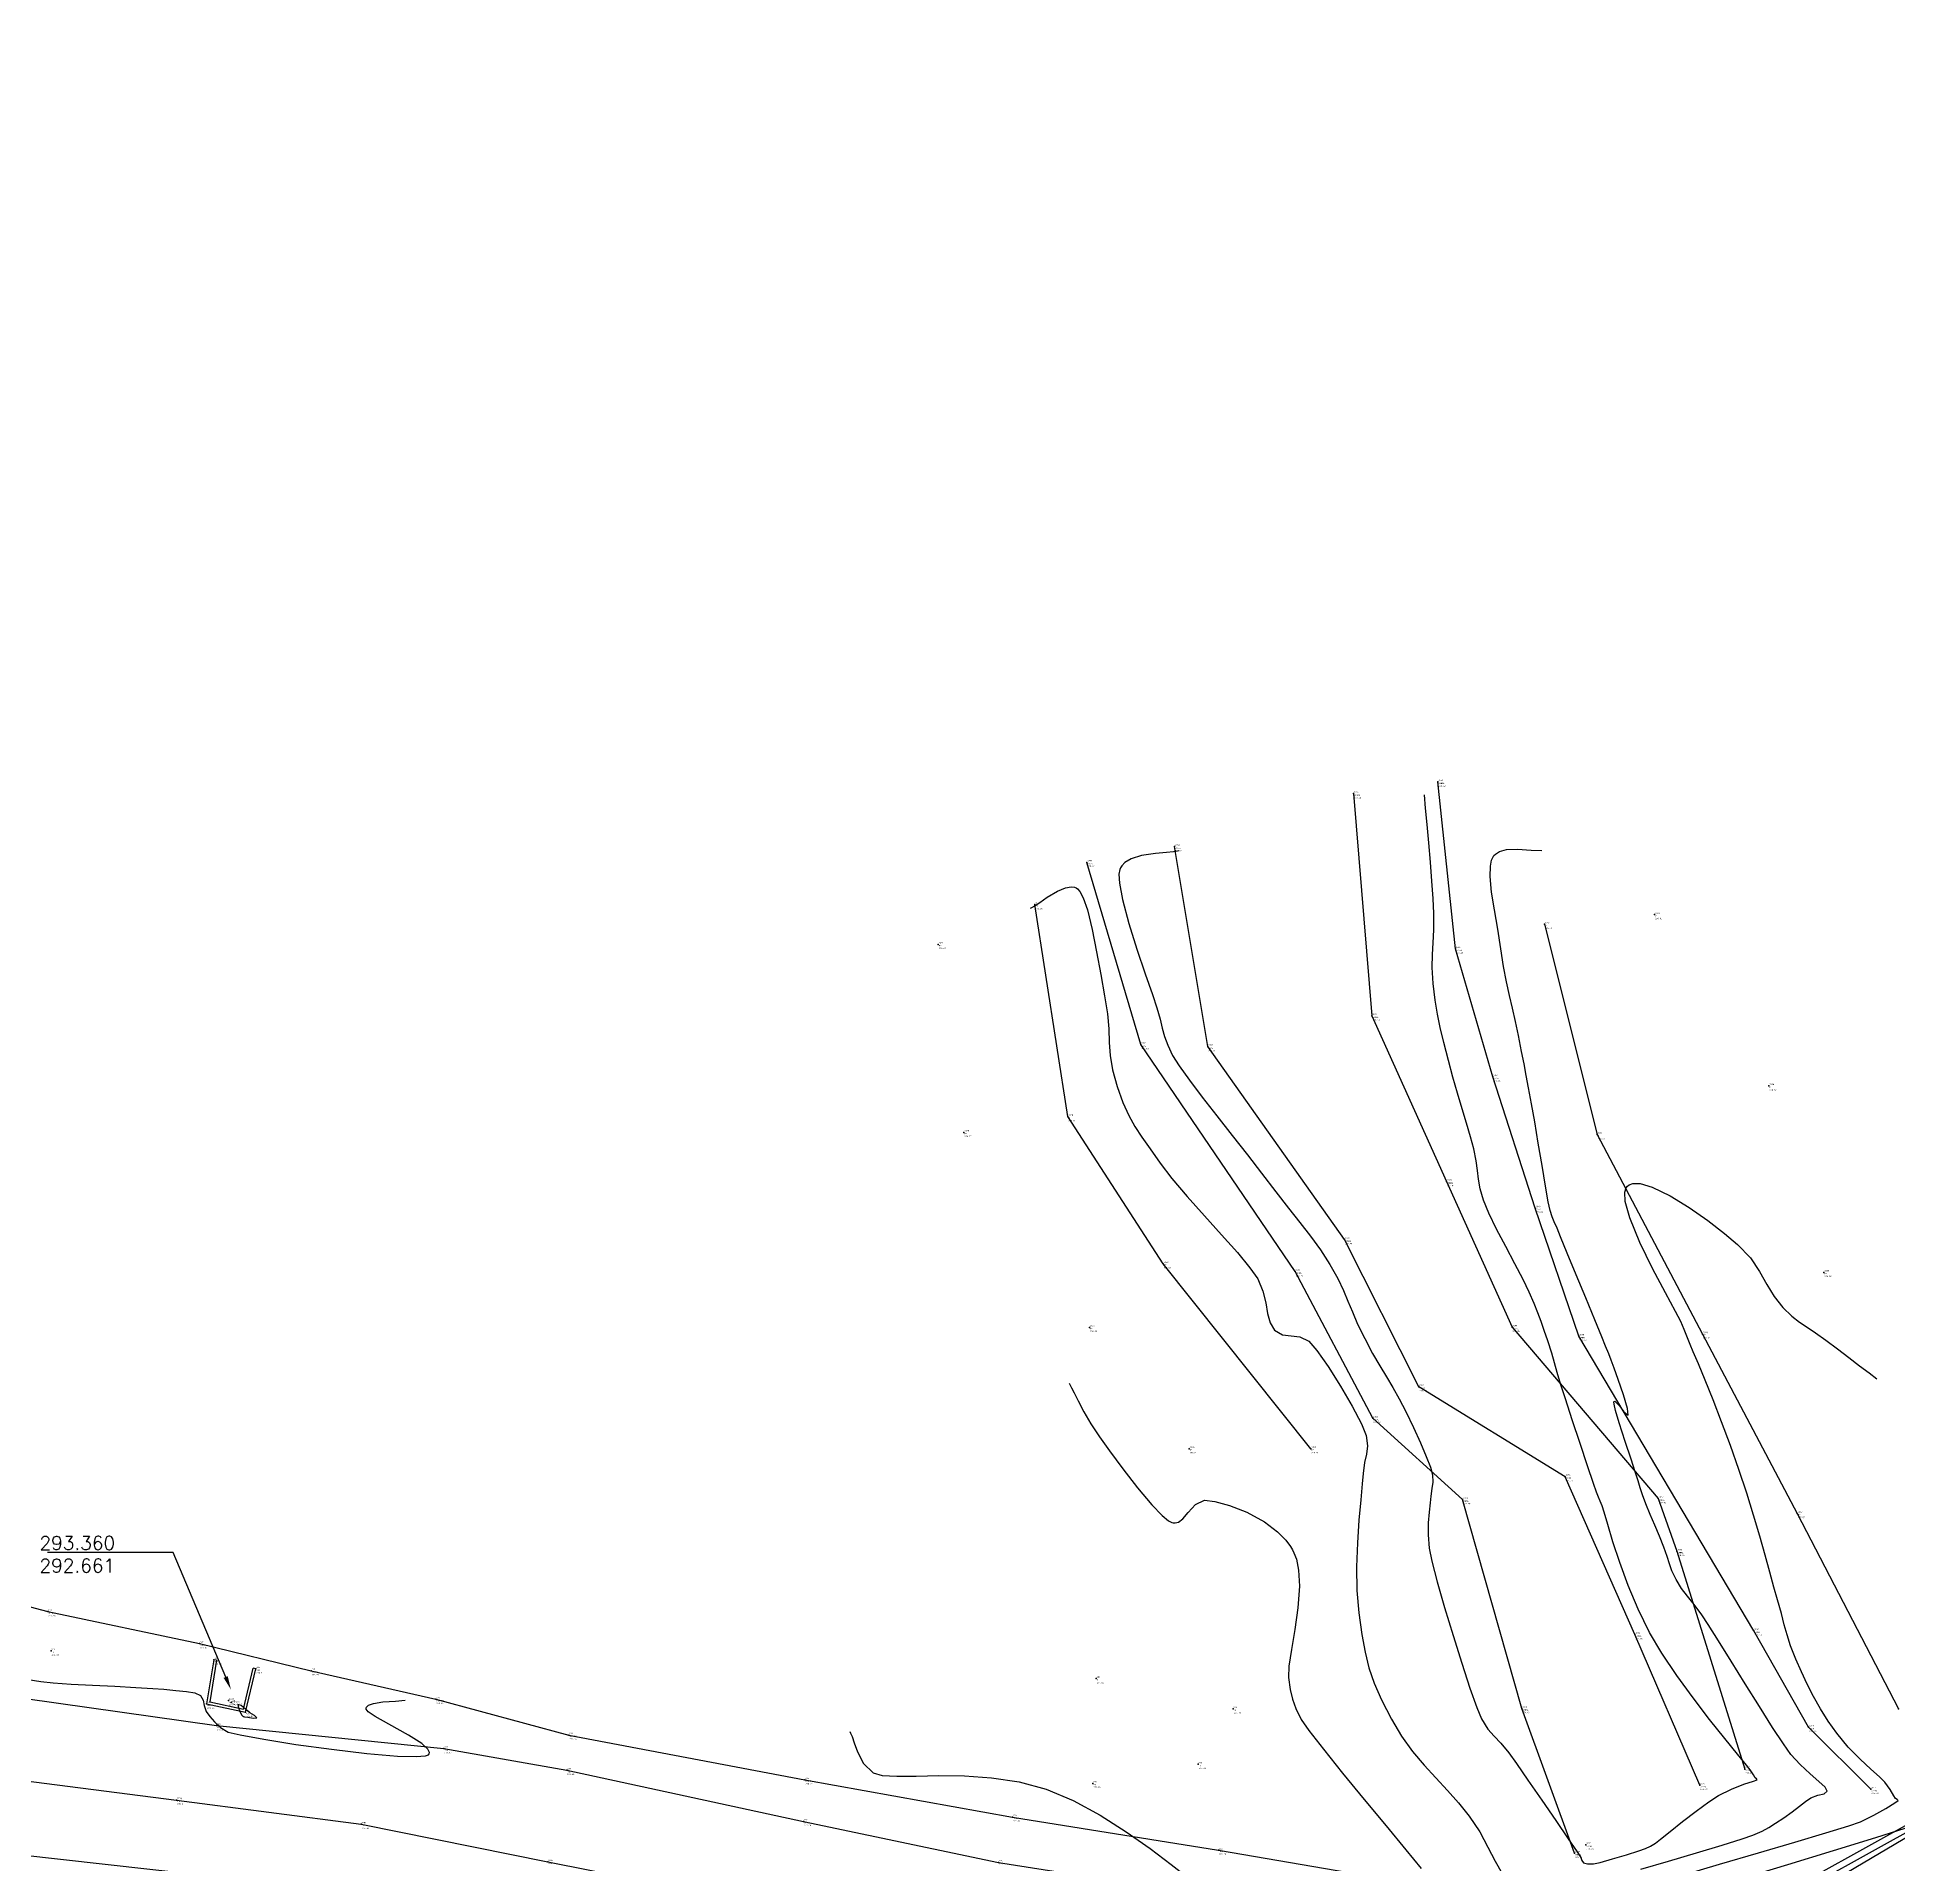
# Model space of a CAD drawing. Header units: metres. Extents: x 5050628 to 5051715, y 2427226 to 2427693.
# Drawn here: x 5050831.5 to 5050900.1, y 2427367.6 to 2427435 of the extents above; entities that cross this region are included whole.
import ezdxf
from ezdxf import colors
from ezdxf.entities.mleader import LeaderData, LeaderLine
from ezdxf.enums import TextEntityAlignment as Align
from ezdxf.math import Vec2, Vec3

# ---------------------------------------------------------------- set-up
doc = ezdxf.new("R2010")
doc.units = ezdxf.units.M
for name, color, linetype in [('1. Eje Vía', 7, 'Continuous'), ('Alcantarilla', 253, 'Continuous'), ('C-TOPO-MINR-N', 11, 'Continuous'), ('Canal', 170, 'Continuous'), ('Cerca', 90, 'FENCELINE2'), ('CVL_PUNTO', 2, 'Continuous'), ('CVL_PUNTO_COR', 2, 'Continuous'), ('CVL_PUNTO_NUM', 2, 'Continuous'), ('Muro', 253, 'Continuous'), ('Texto', 7, 'Continuous'), ('Vía', 40, 'Continuous')]:
    doc.layers.add(name, color=color, linetype=linetype)
doc.styles.add('MONOTXT4', font='monotxt4.shx')
doc.styles.get("Standard").update_dxf_attribs({"font": 'simplex.shx'})
doc.linetypes.add('FENCELINE2', pattern='A,0.25,-0.1,[132,ltypeshp.shx,S=0.1,R=0,X=-0.1,Y=0],-0.1,1', length=1.45)

msp = doc.modelspace()

# ---------------------------------------------------------------- linework, layer by layer
at = {"layer": '1. Eje Vía', "elevation": 280.286, "flags": 128}
msp.add_lwpolyline([(5050830.005, 2427370.874), (5050836.615, 2427370.03), (5050843.416, 2427369.137), (5050850.296, 2427367.753), (5050856.616, 2427366.502), (5050862.915, 2427365.188), (5050868.463, 2427364.299), (5050875.153, 2427362.728), (5050882.071, 2427361.251), (5050888.668, 2427360.673), (5050894.392, 2427361.495), (5050900.729, 2427364.879), (5050904.908, 2427367.197), (5050910.011, 2427370.093), (5050915.954, 2427373.695), (5050922.096, 2427377.286), (5050927.76, 2427380.633), (5050933.491, 2427384.134), (5050938.872, 2427387.299), (5050940.992, 2427388.735), (5050940.643, 2427393.764), (5050941.484, 2427399.287), (5050943.082, 2427403.944), (5050945.753, 2427407.594)], dxfattribs=at)
at = {"layer": 'Alcantarilla', "elevation": 278.592, "flags": 128}
for points in [[(5050838.091, 2427375.181), (5050837.992, 2427375.197), (5050837.723, 2427373.574), (5050839.156, 2427373.267), (5050839.54, 2427374.868), (5050839.443, 2427374.891)], [(5050838.091, 2427375.181), (5050837.837, 2427373.652), (5050839.082, 2427373.385), (5050839.443, 2427374.891)]]:
    msp.add_lwpolyline(points, dxfattribs=at)
at = {"layer": 'C-TOPO-MINR-N', "color": 32, "linetype": 'Continuous', "lineweight": -3}
for points in [[(5050873.57, 2427405.018, 275.966), (5050873.508, 2427405.003, 275.966), (5050873.363, 2427404.978, 275.966), (5050873.101, 2427404.951, 275.966), (5050872.701, 2427404.916, 275.966), (5050872.179, 2427404.839, 275.966), (5050871.801, 2427404.72, 275.966), (5050871.568, 2427404.581, 275.966), (5050871.449, 2427404.458, 275.966), (5050871.402, 2427404.387, 275.966), (5050871.376, 2427404.326, 275.966), (5050871.349, 2427404.161, 275.966), (5050871.365, 2427403.821, 275.966), (5050871.474, 2427403.228, 275.966), (5050871.711, 2427402.34, 275.966), (5050872.011, 2427401.39, 275.966), (5050872.32, 2427400.483, 275.966), (5050872.584, 2427399.726, 275.966), (5050872.75, 2427399.226, 275.966), (5050872.863, 2427398.811, 275.966), (5050872.946, 2427398.477, 275.966), (5050873.029, 2427398.175, 275.966), (5050873.146, 2427397.857, 275.966), (5050873.327, 2427397.475, 275.966), (5050873.567, 2427397.088, 275.966), (5050873.942, 2427396.563, 275.966), (5050874.417, 2427395.937, 275.966), (5050874.956, 2427395.245, 275.966), (5050875.523, 2427394.523, 275.966), (5050876.081, 2427393.807, 275.966), (5050876.596, 2427393.134, 275.966), (5050877.125, 2427392.445, 275.966), (5050877.596, 2427391.851, 275.966), (5050878.02, 2427391.318, 275.966), (5050878.409, 2427390.815, 275.966), (5050878.771, 2427390.309, 275.966), (5050879.119, 2427389.766, 275.966), (5050879.41, 2427389.25, 275.966), (5050879.621, 2427388.815, 275.966), (5050879.789, 2427388.419, 275.966), (5050879.951, 2427388.019, 275.966), (5050880.144, 2427387.572, 275.966), (5050880.406, 2427387.036, 275.966), (5050880.697, 2427386.495, 275.966), (5050880.962, 2427386.037, 275.966), (5050881.208, 2427385.629, 275.966), (5050881.444, 2427385.236, 275.966), (5050881.678, 2427384.823, 275.966), (5050881.919, 2427384.357, 275.966), (5050882.206, 2427383.759, 275.966), (5050882.463, 2427383.196, 275.966), (5050882.675, 2427382.698, 275.966), (5050882.826, 2427382.296, 275.966), (5050882.901, 2427382.02, 275.966), (5050882.914, 2427381.744, 275.966), (5050882.876, 2427381.518, 275.966), (5050882.84, 2427381.233, 275.966), (5050882.815, 2427380.979, 275.966), (5050882.778, 2427380.647, 275.966), (5050882.747, 2427380.251, 275.966), (5050882.741, 2427379.803, 275.966), (5050882.779, 2427379.318, 275.966), (5050882.88, 2427378.835, 275.966), (5050883.081, 2427378.072, 275.966), (5050883.351, 2427377.126, 275.966), (5050883.661, 2427376.094, 275.966), (5050883.981, 2427375.071, 275.966), (5050884.282, 2427374.155, 275.966), (5050884.534, 2427373.441, 275.966), (5050884.707, 2427373.027, 275.966), (5050884.943, 2427372.649, 275.966), (5050885.174, 2427372.381, 275.966), (5050885.424, 2427372.122, 275.966), (5050885.715, 2427371.771, 275.966), (5050885.995, 2427371.38, 275.966), (5050886.422, 2427370.767, 275.966), (5050886.928, 2427370.032, 275.966), (5050887.444, 2427369.278, 275.966), (5050887.902, 2427368.606, 275.966), (5050888.233, 2427368.119, 275.966), (5050888.368, 2427367.917, 275.966), (5050888.412, 2427367.806, 275.966), (5050888.466, 2427367.714, 275.966), (5050888.611, 2427367.676, 275.966), (5050888.842, 2427367.675, 275.966), (5050889.087, 2427367.733, 275.966), (5050889.536, 2427367.86, 275.966), (5050890.053, 2427368.015, 275.966), (5050890.503, 2427368.156, 275.966), (5050890.751, 2427368.241, 275.966), (5050890.94, 2427368.332, 275.966), (5050891.117, 2427368.445, 275.966), (5050891.303, 2427368.587, 275.966), (5050891.66, 2427368.871, 275.966), (5050892.121, 2427369.235, 275.966), (5050892.618, 2427369.618, 275.966), (5050893.084, 2427369.96, 275.966), (5050893.451, 2427370.199, 275.966), (5050893.921, 2427370.429, 275.966), (5050894.383, 2427370.61, 275.966), (5050894.735, 2427370.731, 275.966), (5050894.875, 2427370.778, 275.966), (5050894.841, 2427370.815, 275.966), (5050894.799, 2427370.855, 275.966), (5050894.735, 2427370.957, 275.966), (5050894.614, 2427371.146, 275.966), (5050894.472, 2427371.321, 275.966), (5050894.142, 2427371.72, 275.966), (5050893.673, 2427372.297, 275.966), (5050893.112, 2427373.004, 275.966), (5050892.507, 2427373.796, 275.966), (5050891.904, 2427374.625, 275.966), (5050891.352, 2427375.446, 275.966), (5050890.897, 2427376.211, 275.966), (5050890.479, 2427377.063, 275.966), (5050890.115, 2427377.936, 275.966), (5050889.807, 2427378.78, 275.966), (5050889.556, 2427379.546, 275.966), (5050889.364, 2427380.183, 275.966), (5050889.232, 2427380.641, 275.966), (5050889.162, 2427380.87, 275.966), (5050889.086, 2427381.052, 275.966), (5050889.023, 2427381.195, 275.966), (5050888.95, 2427381.379, 275.966), (5050888.838, 2427381.702, 275.966), (5050888.621, 2427382.349, 275.966), (5050888.345, 2427383.178, 275.966), (5050888.057, 2427384.048, 275.966), (5050887.805, 2427384.815, 275.966), (5050887.635, 2427385.34, 275.966), (5050887.498, 2427385.793, 275.966), (5050887.399, 2427386.148, 275.966), (5050887.297, 2427386.501, 275.966), (5050887.151, 2427386.951, 275.966), (5050887.021, 2427387.334, 275.966), (5050886.906, 2427387.665, 275.966), (5050886.787, 2427387.983, 275.966), (5050886.647, 2427388.332, 275.966), (5050886.468, 2427388.752, 275.966), (5050886.244, 2427389.218, 275.966), (5050885.941, 2427389.798, 275.966), (5050885.602, 2427390.436, 275.966), (5050885.269, 2427391.075, 275.966), (5050884.983, 2427391.661, 275.966), (5050884.789, 2427392.137, 275.966), (5050884.666, 2427392.564, 275.966), (5050884.602, 2427392.914, 275.966), (5050884.562, 2427393.24, 275.966), (5050884.515, 2427393.596, 275.966), (5050884.427, 2427394.036, 275.966), (5050884.31, 2427394.48, 275.966), (5050884.163, 2427394.973, 275.966), (5050883.997, 2427395.509, 275.966), (5050883.822, 2427396.079, 275.966), (5050883.649, 2427396.675, 275.966), (5050883.489, 2427397.291, 275.966), (5050883.324, 2427397.956, 275.966), (5050883.191, 2427398.501, 275.966), (5050883.083, 2427398.997, 275.966), (5050882.997, 2427399.516, 275.966), (5050882.928, 2427400.127, 275.966), (5050882.894, 2427400.721, 275.966), (5050882.904, 2427401.196, 275.966), (5050882.933, 2427401.631, 275.966), (5050882.959, 2427402.108, 275.966), (5050882.957, 2427402.707, 275.966), (5050882.929, 2427403.258, 275.966), (5050882.885, 2427403.903, 275.966), (5050882.829, 2427404.601, 275.966), (5050882.767, 2427405.309, 275.966), (5050882.706, 2427405.986, 275.966), (5050882.652, 2427406.589, 275.966), (5050882.611, 2427407.076, 275.966)], [(5050890.577, 2427367.485, 276.966), (5050891.597, 2427367.781, 276.966), (5050892.637, 2427368.087, 276.966), (5050893.581, 2427368.371, 276.966), (5050894.313, 2427368.598, 276.966), (5050894.714, 2427368.737, 276.966), (5050895.049, 2427368.887, 276.966), (5050895.306, 2427369.024, 276.966), (5050895.55, 2427369.175, 276.966), (5050895.848, 2427369.37, 276.966), (5050896.163, 2427369.593, 276.966), (5050896.425, 2427369.803, 276.966), (5050896.647, 2427369.983, 276.966), (5050896.843, 2427370.117, 276.966), (5050897.105, 2427370.209, 276.966), (5050897.334, 2427370.262, 276.966), (5050897.45, 2427370.364, 276.966), (5050897.374, 2427370.503, 276.966), (5050897.145, 2427370.719, 276.966), (5050896.82, 2427371.001, 276.966), (5050896.457, 2427371.337, 276.966), (5050896.114, 2427371.713, 276.966), (5050895.84, 2427372.098, 276.966), (5050895.438, 2427372.71, 276.966), (5050894.953, 2427373.473, 276.966), (5050894.429, 2427374.31, 276.966), (5050893.911, 2427375.144, 276.966), (5050893.442, 2427375.897, 276.966), (5050893.068, 2427376.495, 276.966), (5050892.833, 2427376.858, 276.966), (5050892.551, 2427377.241, 276.966), (5050892.305, 2427377.544, 276.966), (5050892.084, 2427377.829, 276.966), (5050891.88, 2427378.157, 276.966), (5050891.727, 2427378.478, 276.966), (5050891.635, 2427378.742, 276.966), (5050891.554, 2427379.013, 276.966), (5050891.434, 2427379.352, 276.966), (5050891.27, 2427379.752, 276.966), (5050891.095, 2427380.157, 276.966), (5050890.924, 2427380.559, 276.966), (5050890.768, 2427380.952, 276.966), (5050890.649, 2427381.278, 276.966), (5050890.563, 2427381.535, 276.966), (5050890.482, 2427381.793, 276.966), (5050890.378, 2427382.125, 276.966), (5050890.225, 2427382.591, 276.966), (5050890.005, 2427383.25, 276.966), (5050889.784, 2427383.935, 276.966), (5050889.65, 2427384.392, 276.966), (5050889.596, 2427384.625, 276.966), (5050889.591, 2427384.708, 276.966), (5050889.598, 2427384.724, 276.966), (5050889.62, 2427384.727, 276.966), (5050889.679, 2427384.688, 276.966), (5050889.792, 2427384.555, 276.966), (5050889.955, 2427384.337, 276.966), (5050890.11, 2427384.219, 276.966), (5050890.088, 2427384.461, 276.966), (5050889.938, 2427384.966, 276.966), (5050889.746, 2427385.529, 276.966), (5050889.599, 2427385.946, 276.966), (5050889.493, 2427386.242, 276.966), (5050889.399, 2427386.473, 276.966), (5050889.28, 2427386.764, 276.966), (5050889.142, 2427387.104, 276.966), (5050888.883, 2427387.733, 276.966), (5050888.553, 2427388.535, 276.966), (5050888.2, 2427389.391, 276.966), (5050887.873, 2427390.183, 276.966), (5050887.622, 2427390.795, 276.966), (5050887.494, 2427391.107, 276.966), (5050887.394, 2427391.338, 276.966), (5050887.315, 2427391.521, 276.966), (5050887.237, 2427391.758, 276.966), (5050887.172, 2427392.075, 276.966), (5050887.069, 2427392.661, 276.966), (5050886.941, 2427393.417, 276.966), (5050886.804, 2427394.24, 276.966), (5050886.67, 2427395.032, 276.966), (5050886.555, 2427395.691, 276.966), (5050886.447, 2427396.275, 276.966), (5050886.36, 2427396.738, 276.966), (5050886.279, 2427397.161, 276.966), (5050886.188, 2427397.623, 276.966), (5050886.073, 2427398.206, 276.966), (5050885.962, 2427398.731, 276.966), (5050885.85, 2427399.213, 276.966), (5050885.738, 2427399.688, 276.966), (5050885.628, 2427400.189, 276.966), (5050885.522, 2427400.751, 276.966), (5050885.42, 2427401.409, 276.966), (5050885.307, 2427402.131, 276.966), (5050885.186, 2427402.839, 276.966), (5050885.084, 2427403.498, 276.966), (5050885.028, 2427404.074, 276.966), (5050885.036, 2427404.451, 276.966), (5050885.082, 2427404.674, 276.966), (5050885.135, 2427404.79, 276.966), (5050885.169, 2427404.838, 276.966), (5050885.228, 2427404.898, 276.966), (5050885.372, 2427404.988, 276.966), (5050885.637, 2427405.063, 276.966), (5050886.042, 2427405.08, 276.966), (5050886.546, 2427405.042, 276.966), (5050886.936, 2427405.028, 276.966)], [(5050868.094, 2427402.906, 276.966), (5050868.141, 2427402.928, 276.966), (5050868.246, 2427402.99, 276.966), (5050868.43, 2427403.112, 276.966), (5050868.708, 2427403.304, 276.966), (5050869.082, 2427403.533, 276.966), (5050869.378, 2427403.657, 276.966), (5050869.585, 2427403.688, 276.966), (5050869.711, 2427403.671, 276.966), (5050869.77, 2427403.648, 276.966), (5050869.817, 2427403.618, 276.966), (5050869.907, 2427403.52, 276.966), (5050870.034, 2427403.286, 276.966), (5050870.189, 2427402.839, 276.966), (5050870.365, 2427402.119, 276.966), (5050870.525, 2427401.297, 276.966), (5050870.675, 2427400.453, 276.966), (5050870.821, 2427399.666, 276.966), (5050870.925, 2427399.005, 276.966), (5050870.969, 2427398.451, 276.966), (5050870.99, 2427397.956, 276.966), (5050871.024, 2427397.47, 276.966), (5050871.107, 2427396.946, 276.966), (5050871.278, 2427396.335, 276.966), (5050871.495, 2427395.741, 276.966), (5050871.709, 2427395.267, 276.966), (5050871.935, 2427394.859, 276.966), (5050872.193, 2427394.465, 276.966), (5050872.498, 2427394.031, 276.966), (5050872.868, 2427393.505, 276.966), (5050873.303, 2427392.937, 276.966), (5050873.865, 2427392.275, 276.966), (5050874.495, 2427391.568, 276.966), (5050875.131, 2427390.862, 276.966), (5050875.712, 2427390.207, 276.966), (5050876.177, 2427389.649, 276.966), (5050876.466, 2427389.237, 276.966), (5050876.656, 2427388.788, 276.966), (5050876.757, 2427388.356, 276.966), (5050876.826, 2427387.961, 276.966), (5050876.916, 2427387.621, 276.966), (5050877.083, 2427387.355, 276.966), (5050877.376, 2427387.182, 276.966), (5050877.691, 2427387.138, 276.966), (5050878.018, 2427387.099, 276.966), (5050878.346, 2427386.942, 276.966), (5050878.643, 2427386.605, 276.966), (5050879.056, 2427386.015, 276.966), (5050879.513, 2427385.289, 276.966), (5050879.946, 2427384.544, 276.966), (5050880.285, 2427383.897, 276.966), (5050880.459, 2427383.463, 276.966), (5050880.504, 2427383.09, 276.966), (5050880.468, 2427382.782, 276.966), (5050880.4, 2427382.467, 276.966), (5050880.349, 2427382.068, 276.966), (5050880.317, 2427381.682, 276.966), (5050880.26, 2427381.091, 276.966), (5050880.195, 2427380.348, 276.966), (5050880.139, 2427379.508, 276.966), (5050880.108, 2427378.624, 276.966), (5050880.118, 2427377.748, 276.966), (5050880.186, 2427376.936, 276.966), (5050880.299, 2427376.137, 276.966), (5050880.417, 2427375.479, 276.966), (5050880.562, 2427374.9, 276.966), (5050880.757, 2427374.337, 276.966), (5050881.024, 2427373.729, 276.966), (5050881.388, 2427373.014, 276.966), (5050881.764, 2427372.38, 276.966), (5050882.169, 2427371.82, 276.966), (5050882.593, 2427371.315, 276.966), (5050883.024, 2427370.844, 276.966), (5050883.452, 2427370.388, 276.966), (5050883.867, 2427369.927, 276.966), (5050884.258, 2427369.441, 276.966), (5050884.643, 2427368.856, 276.966), (5050884.948, 2427368.295, 276.966), (5050885.211, 2427367.778, 276.966), (5050885.47, 2427367.328, 276.966)], [(5050892.079, 2427367.252, 277.966), (5050893.488, 2427367.663, 277.966), (5050894.916, 2427368.082, 277.966), (5050896.256, 2427368.479, 277.966), (5050897.4, 2427368.823, 277.966), (5050898.243, 2427369.084, 277.966), (5050898.678, 2427369.233, 277.966), (5050899.169, 2427369.468, 277.966), (5050899.617, 2427369.72, 277.966), (5050899.944, 2427369.923, 277.966), (5050900.071, 2427370.011, 277.966), (5050900.025, 2427370.045, 277.966), (5050899.968, 2427370.083, 277.966), (5050899.905, 2427370.191, 277.966), (5050899.766, 2427370.424, 277.966), (5050899.581, 2427370.688, 277.966), (5050899.384, 2427370.885, 277.966), (5050899.062, 2427371.173, 277.966), (5050898.661, 2427371.542, 277.966), (5050898.226, 2427371.985, 277.966), (5050897.805, 2427372.491, 277.966), (5050897.49, 2427372.939, 277.966), (5050897.207, 2427373.388, 277.966), (5050896.951, 2427373.841, 277.966), (5050896.718, 2427374.297, 277.966), (5050896.502, 2427374.757, 277.966), (5050896.298, 2427375.222, 277.966), (5050896.103, 2427375.714, 277.966), (5050895.972, 2427376.116, 277.966), (5050895.871, 2427376.49, 277.966), (5050895.764, 2427376.902, 277.966), (5050895.618, 2427377.415, 277.966), (5050895.483, 2427377.88, 277.966), (5050895.331, 2427378.431, 277.966), (5050895.159, 2427379.061, 277.966), (5050894.963, 2427379.762, 277.966), (5050894.74, 2427380.526, 277.966), (5050894.486, 2427381.346, 277.966), (5050894.2, 2427382.215, 277.966), (5050893.885, 2427383.103, 277.966), (5050893.56, 2427383.969, 277.966), (5050893.243, 2427384.779, 277.966), (5050892.951, 2427385.502, 277.966), (5050892.702, 2427386.105, 277.966), (5050892.514, 2427386.555, 277.966), (5050892.403, 2427386.821, 277.966), (5050892.279, 2427387.126, 277.966), (5050892.178, 2427387.368, 277.966), (5050892.053, 2427387.673, 277.966), (5050891.863, 2427388.039, 277.966), (5050891.486, 2427388.728, 277.966), (5050891.016, 2427389.616, 277.966), (5050890.547, 2427390.578, 277.966), (5050890.174, 2427391.488, 277.966), (5050890.007, 2427392.096, 277.966), (5050889.989, 2427392.44, 277.966), (5050890.041, 2427392.601, 277.966), (5050890.088, 2427392.658, 277.966), (5050890.147, 2427392.7, 277.966), (5050890.289, 2427392.751, 277.966), (5050890.56, 2427392.749, 277.966), (5050891.006, 2427392.621, 277.966), (5050891.658, 2427392.304, 277.966), (5050892.358, 2427391.872, 277.966), (5050893.046, 2427391.386, 277.966), (5050893.662, 2427390.91, 277.966), (5050894.147, 2427390.505, 277.966), (5050894.619, 2427390.011, 277.966), (5050894.96, 2427389.515, 277.966), (5050895.232, 2427389.035, 277.966), (5050895.496, 2427388.584, 277.966), (5050895.814, 2427388.181, 277.966), (5050896.146, 2427387.867, 277.966), (5050896.434, 2427387.642, 277.966), (5050896.715, 2427387.454, 277.966), (5050897.026, 2427387.25, 277.966), (5050897.403, 2427386.981, 277.966), (5050897.828, 2427386.658, 277.966), (5050898.248, 2427386.339, 277.966), (5050898.642, 2427386.039, 277.966), (5050898.992, 2427385.772, 277.966), (5050899.279, 2427385.553, 277.966)], [(5050869.512, 2427385.396, 277.966), (5050869.542, 2427385.342, 277.966), (5050869.603, 2427385.226, 277.966), (5050869.701, 2427385.034, 277.966), (5050869.845, 2427384.747, 277.966), (5050870.056, 2427384.343, 277.966), (5050870.313, 2427383.897, 277.966), (5050870.626, 2427383.418, 277.966), (5050870.995, 2427382.902, 277.966), (5050871.485, 2427382.243, 277.966), (5050872.03, 2427381.544, 277.966), (5050872.565, 2427380.91, 277.966), (5050872.944, 2427380.518, 277.966), (5050873.176, 2427380.325, 277.966), (5050873.299, 2427380.258, 277.966), (5050873.349, 2427380.245, 277.966), (5050873.417, 2427380.244, 277.966), (5050873.54, 2427380.276, 277.966), (5050873.703, 2427380.395, 277.966), (5050873.902, 2427380.63, 277.966), (5050874.166, 2427380.928, 277.966), (5050874.506, 2427381.078, 277.966), (5050874.883, 2427381.039, 277.966), (5050875.428, 2427380.892, 277.966), (5050876.064, 2427380.638, 277.966), (5050876.714, 2427380.28, 277.966), (5050877.191, 2427379.919, 277.966), (5050877.498, 2427379.606, 277.966), (5050877.669, 2427379.376, 277.966), (5050877.742, 2427379.255, 277.966), (5050877.798, 2427379.146, 277.966), (5050877.886, 2427378.908, 277.966), (5050877.968, 2427378.506, 277.966), (5050877.999, 2427377.909, 277.966), (5050877.944, 2427377.111, 277.966), (5050877.83, 2427376.313, 277.966), (5050877.702, 2427375.579, 277.966), (5050877.608, 2427374.971, 277.966), (5050877.593, 2427374.553, 277.966), (5050877.66, 2427374.101, 277.966), (5050877.742, 2427373.747, 277.966), (5050877.868, 2427373.408, 277.966), (5050878.069, 2427373.001, 277.966), (5050878.349, 2427372.593, 277.966), (5050878.884, 2427371.902, 277.966), (5050879.592, 2427371.022, 277.966), (5050880.389, 2427370.049, 277.966), (5050881.192, 2427369.076, 277.966), (5050881.917, 2427368.199, 277.966), (5050882.481, 2427367.513, 277.966)], [(5050831.14, 2427374.475, 278.966), (5050831.612, 2427374.395, 278.966), (5050832.068, 2427374.35, 278.966), (5050832.733, 2427374.306, 278.966), (5050833.521, 2427374.263, 278.966), (5050834.344, 2427374.222, 278.966), (5050835.114, 2427374.183, 278.966), (5050835.744, 2427374.148, 278.966), (5050836.145, 2427374.116, 278.966), (5050836.585, 2427374.073, 278.966), (5050836.978, 2427374.033, 278.966), (5050837.292, 2427373.978, 278.966), (5050837.496, 2427373.888, 278.966), (5050837.6, 2427373.717, 278.966), (5050837.629, 2427373.519, 278.966), (5050837.709, 2427373.3, 278.966), (5050837.839, 2427373.113, 278.966), (5050838.011, 2427372.908, 278.966), (5050838.235, 2427372.707, 278.966), (5050838.52, 2427372.537, 278.966), (5050838.954, 2427372.429, 278.966), (5050839.834, 2427372.269, 278.966), (5050841.008, 2427372.084, 278.966), (5050842.323, 2427371.901, 278.966), (5050843.625, 2427371.747, 278.966), (5050844.762, 2427371.65, 278.966), (5050845.45, 2427371.631, 278.966), (5050845.785, 2427371.659, 278.966), (5050845.904, 2427371.702, 278.966), (5050845.929, 2427371.732, 278.966), (5050845.936, 2427371.785, 278.966), (5050845.88, 2427371.907, 278.966), (5050845.651, 2427372.116, 278.966), (5050845.162, 2427372.427, 278.966), (5050844.441, 2427372.824, 278.966), (5050843.934, 2427373.111, 278.966), (5050843.682, 2427373.288, 278.966), (5050843.605, 2427373.38, 278.966), (5050843.601, 2427373.418, 278.966), (5050843.617, 2427373.458, 278.966), (5050843.69, 2427373.524, 278.966), (5050843.878, 2427373.593, 278.966), (5050844.222, 2427373.645, 278.966), (5050844.687, 2427373.674, 278.966), (5050845.037, 2427373.706, 278.966)], [(5050861.43, 2427372.551, 278.966), (5050861.458, 2427372.497, 278.966), (5050861.511, 2427372.371, 278.966), (5050861.59, 2427372.145, 278.966), (5050861.713, 2427371.805, 278.966), (5050861.936, 2427371.38, 278.966), (5050862.285, 2427371.033, 278.966), (5050862.617, 2427370.937, 278.966), (5050863.157, 2427370.908, 278.966), (5050863.868, 2427370.916, 278.966), (5050864.711, 2427370.931, 278.966), (5050865.651, 2427370.92, 278.966), (5050866.649, 2427370.855, 278.966), (5050867.668, 2427370.704, 278.966), (5050868.67, 2427370.437, 278.966), (5050869.665, 2427370.019, 278.966), (5050870.66, 2427369.477, 278.966), (5050871.617, 2427368.865, 278.966), (5050872.499, 2427368.239, 278.966), (5050873.267, 2427367.656, 278.966), (5050873.885, 2427367.171, 278.966)], [(5050894.295, 2427367.135, 278.966), (5050896.006, 2427367.651, 278.966), (5050897.681, 2427368.165, 278.966), (5050899.238, 2427368.649, 278.966), (5050900.593, 2427369.075, 278.966)]]:
    msp.add_polyline3d(points, dxfattribs=at)
msp.add_polyline3d([(5050839.073, 2427373.114, 277.966), (5050839.08, 2427373.112, 277.966), (5050839.125, 2427373.102, 277.966), (5050839.246, 2427373.08, 277.966), (5050839.435, 2427373.052, 277.966), (5050839.57, 2427373.06, 277.966), (5050839.489, 2427373.141, 277.966), (5050839.312, 2427373.247, 277.966), (5050839.163, 2427373.37, 277.966), (5050838.991, 2427373.51, 277.966), (5050838.878, 2427373.553, 277.966), (5050838.926, 2427373.345, 277.966), (5050839.019, 2427373.165, 277.966), (5050839.073, 2427373.114, 277.966)], close=True, dxfattribs=at)
at = {"layer": 'Canal'}
for points in [[(5050899.056, 2427370.428, 277.243), (5050896.768, 2427372.712, 277.231), (5050894.746, 2427376.262, 277.21), (5050888.298, 2427387.123, 276.284), (5050886.694, 2427391.849, 276.392), (5050885.123, 2427396.683, 276.113), (5050883.748, 2427401.403, 275.958), (5050883.101, 2427407.558, 275.883)], [(5050879.992, 2427407.127, 274.39), (5050880.667, 2427398.93, 274.705), (5050883.422, 2427392.824, 275.073), (5050885.835, 2427387.46, 274.955), (5050891.226, 2427381.143, 276.92), (5050891.911, 2427379.2, 276.844), (5050894.413, 2427371.174, 275.439)], [(5050892.753, 2427370.579, 275.384), (5050890.361, 2427376.128, 275.267), (5050887.793, 2427381.949, 275.032), (5050882.398, 2427385.265, 274.815), (5050879.661, 2427390.688, 274.911), (5050874.619, 2427397.799, 274.779), (5050873.39, 2427405.173, 274.233)], [(5050888.14, 2427368.071, 275.523), (5050886.198, 2427373.405, 274.958), (5050884.014, 2427381.107, 274.905), (5050880.699, 2427384.105, 276.294), (5050877.842, 2427389.509, 276.171), (5050872.15, 2427397.872, 275.892), (5050870.17, 2427404.591, 276.01)], [(5050878.425, 2427382.981, 277.149), (5050872.98, 2427389.795, 277.121), (5050869.466, 2427395.219, 277.275), (5050868.247, 2427403.036, 277.342)], [(5050887.032, 2427402.311, 277.261), (5050888.973, 2427394.556, 277.436), (5050892.858, 2427387.206, 277.744), (5050896.349, 2427380.593, 278.034), (5050900.078, 2427373.395, 278.452)]]:
    msp.add_polyline3d(points, dxfattribs=at)
at = {"layer": 'Cerca', "elevation": 279.272, "flags": 128}
msp.add_lwpolyline([(5050739.509, 2427435.003), (5050744.252, 2427431.119), (5050751.056, 2427425.322), (5050757.78, 2427419.907), (5050764.859, 2427414.425), (5050771.732, 2427408.822), (5050776.978, 2427404.936), (5050786.413, 2427397.781), (5050792.931, 2427392.764), (5050799.179, 2427387.991), (5050805.236, 2427383.675), (5050813.747, 2427381.701), (5050820.2, 2427380.297), (5050826.132, 2427378.495), (5050831.865, 2427376.974), (5050837.464, 2427375.796), (5050841.575, 2427374.797), (5050846.175, 2427373.747), (5050851.068, 2427372.427), (5050859.773, 2427370.777), (5050867.421, 2427369.404), (5050875.014, 2427368.185), (5050888.415, 2427365.89), (5050893.034, 2427365.037)], dxfattribs=at)
at = {"layer": 'CVL_PUNTO', "color": 4}
for p in [(5050883.101, 2427407.558, 275.883), (5050883.101, 2427407.558, 275.883), (5050879.992, 2427407.127, 274.39), (5050879.992, 2427407.127, 274.39), (5050873.39, 2427405.173, 274.233), (5050873.39, 2427405.173, 274.233), (5050870.17, 2427404.591, 276.01), (5050870.17, 2427404.591, 276.01), (5050868.247, 2427403.036, 277.342), (5050868.247, 2427403.036, 277.342), (5050891.089, 2427402.669, 277.28), (5050891.089, 2427402.669, 277.28), (5050887.032, 2427402.311, 277.261), (5050887.032, 2427402.311, 277.261), (5050864.688, 2427401.568, 277.137), (5050864.688, 2427401.568, 277.137), (5050883.748, 2427401.403, 275.958), (5050883.748, 2427401.403, 275.958), (5050880.667, 2427398.93, 274.705), (5050880.667, 2427398.93, 274.705), (5050872.15, 2427397.872, 275.892), (5050872.15, 2427397.872, 275.892), (5050874.619, 2427397.799, 274.779), (5050874.619, 2427397.799, 274.779), (5050885.123, 2427396.683, 276.113), (5050885.123, 2427396.683, 276.113), (5050895.303, 2427396.35, 277.136), (5050895.303, 2427396.35, 277.136), (5050869.466, 2427395.219, 277.275), (5050869.466, 2427395.219, 277.275), (5050865.634, 2427394.639, 277.23), (5050865.634, 2427394.639, 277.23), (5050888.973, 2427394.556, 277.436), (5050888.973, 2427394.556, 277.436), (5050883.422, 2427392.824, 275.073), (5050883.422, 2427392.824, 275.073), (5050886.694, 2427391.849, 276.392), (5050886.694, 2427391.849, 276.392), (5050879.661, 2427390.688, 274.911), (5050879.661, 2427390.688, 274.911), (5050872.98, 2427389.795, 277.121), (5050872.98, 2427389.795, 277.121), (5050877.842, 2427389.509, 276.171), (5050877.842, 2427389.509, 276.171), (5050897.33, 2427389.478, 277.332), (5050897.33, 2427389.478, 277.332), (5050870.263, 2427387.45, 277.369), (5050870.263, 2427387.45, 277.369), (5050885.835, 2427387.46, 274.955), (5050885.835, 2427387.46, 274.955), (5050888.298, 2427387.123, 276.284), (5050888.298, 2427387.123, 276.284), (5050892.858, 2427387.206, 277.744), (5050892.858, 2427387.206, 277.744), (5050882.398, 2427385.265, 274.815), (5050882.398, 2427385.265, 274.815), (5050880.699, 2427384.105, 276.294), (5050880.699, 2427384.105, 276.294), (5050873.936, 2427382.979, 277.376), (5050873.936, 2427382.979, 277.376), (5050878.425, 2427382.981, 277.149), (5050878.425, 2427382.981, 277.149), (5050887.793, 2427381.949, 275.032), (5050887.793, 2427381.949, 275.032), (5050884.014, 2427381.107, 274.905), (5050884.014, 2427381.107, 274.905), (5050891.226, 2427381.143, 276.92), (5050891.226, 2427381.143, 276.92), (5050896.349, 2427380.593, 278.034), (5050896.349, 2427380.593, 278.034), (5050891.911, 2427379.2, 276.844), (5050891.911, 2427379.2, 276.844), (5050831.865, 2427376.974, 277.742), (5050831.865, 2427376.974, 277.742), (5050890.361, 2427376.128, 275.267), (5050890.361, 2427376.128, 275.267), (5050894.746, 2427376.262, 277.21), (5050894.746, 2427376.262, 277.21), (5050831.989, 2427375.528, 278.569), (5050831.989, 2427375.528, 278.569), (5050837.464, 2427375.796, 277.839), (5050837.464, 2427375.796, 277.839), (5050837.992, 2427375.197, 278.592), (5050837.992, 2427375.197, 278.592), (5050839.54, 2427374.868, 278.581), (5050839.54, 2427374.868, 278.581), (5050841.575, 2427374.797, 278.428), (5050841.575, 2427374.797, 278.428), (5050870.509, 2427374.51, 277.744), (5050870.509, 2427374.51, 277.744), (5050837.723, 2427373.574, 278.604), (5050837.723, 2427373.574, 278.604), (5050838.531, 2427373.699, 277.895), (5050838.531, 2427373.699, 277.895), (5050838.623, 2427373.626, 277.16), (5050838.623, 2427373.626, 277.16), (5050839.156, 2427373.267, 278.633), (5050839.156, 2427373.267, 278.633), (5050846.175, 2427373.747, 278.533), (5050846.175, 2427373.747, 278.533), (5050875.556, 2427373.39, 278.162), (5050875.556, 2427373.39, 278.162), (5050886.198, 2427373.405, 274.958), (5050886.198, 2427373.405, 274.958), (5050900.078, 2427373.395, 278.452), (5050900.078, 2427373.395, 278.452), (5050838.084, 2427372.774, 278.732), (5050838.084, 2427372.774, 278.732), (5050851.068, 2427372.427, 278.623), (5050851.068, 2427372.427, 278.623), (5050896.768, 2427372.712, 277.231), (5050896.768, 2427372.712, 277.231), (5050846.467, 2427371.926, 278.632), (5050846.467, 2427371.926, 278.632), (5050850.994, 2427371.132, 278.674), (5050850.994, 2427371.132, 278.674), (5050874.264, 2427371.35, 278.289), (5050874.264, 2427371.35, 278.289), (5050894.413, 2427371.174, 275.439), (5050894.413, 2427371.174, 275.439), (5050859.773, 2427370.777, 278.667), (5050859.773, 2427370.777, 278.667), (5050870.38, 2427370.645, 278.269), (5050870.38, 2427370.645, 278.269), (5050892.753, 2427370.579, 275.384), (5050892.753, 2427370.579, 275.384), (5050899.056, 2427370.428, 277.243), (5050899.056, 2427370.428, 277.243), (5050836.615, 2427370.03, 278.781), (5050836.615, 2427370.03, 278.781), (5050843.416, 2427369.137, 278.762), (5050843.416, 2427369.137, 278.762), (5050859.718, 2427369.246, 278.63), (5050859.718, 2427369.246, 278.63), (5050867.421, 2427369.404, 278.877), (5050867.421, 2427369.404, 278.877), (5050888.553, 2427368.375, 275.023), (5050888.553, 2427368.375, 275.023), (5050850.296, 2427367.753, 278.718), (5050850.296, 2427367.753, 278.718), (5050866.908, 2427367.734, 278.602), (5050866.908, 2427367.734, 278.602), (5050875.014, 2427368.185, 278.549), (5050875.014, 2427368.185, 278.549), (5050888.14, 2427368.071, 275.523), (5050888.14, 2427368.071, 275.523)]:
    msp.add_point(p, dxfattribs=at)
at = {"layer": 'Muro', "elevation": 278.72, "flags": 128}
msp.add_lwpolyline([(5050902.93, 2427370.262), (5050902.787, 2427370.44), (5050893.034, 2427365.037), (5050893.193, 2427364.854), (5050902.93, 2427370.262)], dxfattribs=at)
at = {"layer": 'Vía'}
for points in [[(5050831.053, 2427373.772, 278.84), (5050838.084, 2427372.774, 278.732), (5050846.467, 2427371.926, 278.632), (5050850.994, 2427371.132, 278.674), (5050859.718, 2427369.246, 278.63), (5050866.908, 2427367.734, 278.602), (5050874.519, 2427366.538, 278.552), (5050880.946, 2427365.01, 278.561), (5050887.572, 2427364.014, 278.59), (5050893.215, 2427364.848, 278.55), (5050898.176, 2427367.366, 278.586), (5050902.924, 2427370.174, 278.649), (5050903.936, 2427370.546, 278.587), (5050907.884, 2427372.966, 278.566), (5050913.246, 2427376.16, 278.635), (5050917.47, 2427378.662, 278.67), (5050922.724, 2427381.82, 278.676), (5050927.847, 2427385.023, 278.702), (5050932.388, 2427387.748, 278.694)], [(5050830.798, 2427368.022, 278.75), (5050837.165, 2427367.314, 278.797), (5050845.403, 2427365.906, 278.782), (5050850.396, 2427364.604, 278.773), (5050858.037, 2427363.643, 278.672), (5050865.837, 2427361.978, 278.613), (5050872.093, 2427360.229, 278.604), (5050880.104, 2427358.257, 278.638), (5050886.374, 2427357.457, 278.647), (5050897.008, 2427358.575, 278.739), (5050906.95, 2427364.315, 278.564), (5050910.36, 2427366.346, 278.568), (5050914.795, 2427369.087, 278.619), (5050922.765, 2427373.744, 278.621), (5050928.688, 2427377.433, 278.681), (5050933.675, 2427380.52, 278.701)]]:
    msp.add_polyline3d(points, dxfattribs=at)

# ---------------------------------------------------------------- texts
at = {"layer": 'CVL_PUNTO_COR', "color": 4, "style": 'MONOTXT4'}
for s, p in [('275.42', (5050883.124, 2427407.435, 275.883)), ('273.92', (5050880.015, 2427407.004, 274.39)), ('273.77', (5050873.413, 2427405.05, 274.233)), ('275.54', (5050870.193, 2427404.468, 276.01)), ('276.88', (5050868.27, 2427402.913, 277.342)), ('276.79', (5050887.055, 2427402.188, 277.261)), ('276.81', (5050891.112, 2427402.546, 277.28)), ('276.67', (5050864.711, 2427401.445, 277.137)), ('275.49', (5050883.771, 2427401.28, 275.958)), ('274.24', (5050880.69, 2427398.807, 274.705)), ('275.43', (5050872.173, 2427397.749, 275.892)), ('274.31', (5050874.642, 2427397.676, 274.779)), ('275.65', (5050885.146, 2427396.56, 276.113)), ('276.67', (5050895.326, 2427396.227, 277.136)), ('276.81', (5050869.489, 2427395.096, 277.275)), ('276.76', (5050865.657, 2427394.516, 277.23)), ('276.97', (5050888.996, 2427394.433, 277.436)), ('274.61', (5050883.445, 2427392.701, 275.073)), ('275.93', (5050886.717, 2427391.726, 276.392)), ('274.44', (5050879.684, 2427390.565, 274.911)), ('276.65', (5050873.003, 2427389.672, 277.121)), ('275.70', (5050877.865, 2427389.386, 276.171)), ('276.87', (5050897.353, 2427389.355, 277.332)), ('276.90', (5050870.286, 2427387.327, 277.369)), ('274.49', (5050885.858, 2427387.337, 274.955)), ('275.82', (5050888.321, 2427387, 276.284)), ('277.28', (5050892.881, 2427387.083, 277.744)), ('274.35', (5050882.421, 2427385.142, 274.815)), ('275.83', (5050880.722, 2427383.982, 276.294)), ('276.91', (5050873.959, 2427382.856, 277.376)), ('276.68', (5050878.448, 2427382.858, 277.149)), ('274.57', (5050887.816, 2427381.826, 275.032)), ('274.44', (5050884.037, 2427380.984, 274.905)), ('276.45', (5050891.249, 2427381.02, 276.92)), ('277.57', (5050896.372, 2427380.47, 278.034)), ('276.38', (5050891.934, 2427379.077, 276.844)), ('277.28', (5050831.888, 2427376.851, 277.742)), ('274.80', (5050890.384, 2427376.005, 275.267)), ('276.74', (5050894.769, 2427376.139, 277.21)), ('278.10', (5050832.012, 2427375.405, 278.569)), ('277.37', (5050837.487, 2427375.673, 277.839)), ('278.13', (5050838.015, 2427375.074, 278.592)), ('278.11', (5050839.563, 2427374.745, 278.581)), ('277.96', (5050841.598, 2427374.674, 278.428)), ('277.28', (5050870.532, 2427374.387, 277.744)), ('278.14', (5050837.746, 2427373.451, 278.604)), ('277.43', (5050838.554, 2427373.576, 277.895)), ('276.69', (5050838.646, 2427373.503, 277.16)), ('278.17', (5050839.179, 2427373.144, 278.633)), ('278.07', (5050846.198, 2427373.624, 278.533)), ('277.70', (5050875.579, 2427373.267, 278.162)), ('274.49', (5050886.221, 2427373.282, 274.958)), ('278.27', (5050838.107, 2427372.651, 278.732)), ('276.76', (5050896.791, 2427372.589, 277.231)), ('278.17', (5050846.49, 2427371.803, 278.632)), ('278.16', (5050851.091, 2427372.304, 278.623)), ('277.82', (5050874.287, 2427371.227, 278.289)), ('274.97', (5050894.436, 2427371.051, 275.439)), ('278.21', (5050851.017, 2427371.009, 278.674)), ('278.20', (5050859.796, 2427370.654, 278.667)), ('277.80', (5050870.403, 2427370.522, 278.269)), ('274.92', (5050892.776, 2427370.456, 275.384)), ('278.31', (5050836.638, 2427369.907, 278.781)), ('276.78', (5050899.079, 2427370.305, 277.243)), ('278.30', (5050843.439, 2427369.014, 278.762)), ('278.16', (5050859.741, 2427369.123, 278.63)), ('278.41', (5050867.444, 2427369.281, 278.877)), ('278.08', (5050875.037, 2427368.062, 278.549)), ('275.06', (5050888.163, 2427367.948, 275.523)), ('274.56', (5050888.576, 2427368.252, 275.023))]:
    msp.add_text(s, height=0.05, dxfattribs=at).set_placement(p, align=Align.TOP_LEFT)
at = {"layer": 'CVL_PUNTO_NUM', "color": 4, "style": 'MONOTXT4'}
for s, p in [('3352', (5050883.119, 2427407.576, 275.883)), ('3353', (5050880.01, 2427407.145, 274.39)), ('3355', (5050870.188, 2427404.609, 276.01)), ('3354', (5050873.408, 2427405.191, 274.233)), ('3372', (5050868.265, 2427403.054, 277.342)), ('3393', (5050891.107, 2427402.687, 277.28)), ('3392', (5050887.05, 2427402.329, 277.261)), ('3371', (5050864.706, 2427401.586, 277.137)), ('3351', (5050883.766, 2427401.421, 275.958)), ('3358', (5050880.685, 2427398.948, 274.705)), ('3356', (5050872.168, 2427397.89, 275.892)), ('3357', (5050874.637, 2427397.817, 274.779)), ('3350', (5050885.141, 2427396.701, 276.113)), ('3390', (5050895.321, 2427396.368, 277.136)), ('3369', (5050869.484, 2427395.237, 277.275)), ('3370', (5050865.652, 2427394.657, 277.23)), ('3391', (5050888.991, 2427394.574, 277.436)), ('3359', (5050883.44, 2427392.842, 275.073)), ('3349', (5050886.712, 2427391.867, 276.392)), ('3360', (5050879.679, 2427390.706, 274.911)), ('3368', (5050872.998, 2427389.813, 277.121)), ('3361', (5050877.86, 2427389.527, 276.171)), ('3389', (5050897.348, 2427389.496, 277.332)), ('3367', (5050870.281, 2427387.468, 277.369)), ('3364', (5050885.853, 2427387.478, 274.955)), ('3348', (5050888.316, 2427387.141, 276.284)), ('3388', (5050892.876, 2427387.224, 277.744)), ('3363', (5050882.416, 2427385.283, 274.815)), ('3362', (5050880.717, 2427384.123, 276.294)), ('3366', (5050873.954, 2427382.997, 277.376)), ('3365', (5050878.443, 2427382.999, 277.149)), ('3373', (5050887.811, 2427381.967, 275.032)), ('3374', (5050884.032, 2427381.125, 274.905)), ('3347', (5050891.244, 2427381.161, 276.92)), ('3387', (5050896.367, 2427380.611, 278.034)), ('3346', (5050891.929, 2427379.218, 276.844)), ('210', (5050831.883, 2427376.992, 277.742)), ('208', (5050837.482, 2427375.814, 277.839)), ('3376', (5050890.379, 2427376.146, 275.267)), ('3345', (5050894.764, 2427376.28, 277.21)), ('211', (5050832.007, 2427375.546, 278.569)), ('207', (5050838.01, 2427375.215, 278.592)), ('206', (5050839.558, 2427374.886, 278.581)), ('209', (5050841.593, 2427374.815, 278.428)), ('265', (5050870.527, 2427374.528, 277.744)), ('228', (5050846.193, 2427373.765, 278.533)), ('204', (5050837.741, 2427373.592, 278.604)), ('4410', (5050838.549, 2427373.717, 277.895)), ('4409', (5050838.641, 2427373.644, 277.16)), ('205', (5050839.174, 2427373.285, 278.633)), ('264', (5050875.574, 2427373.408, 278.162)), ('3375', (5050886.216, 2427373.423, 274.958)), ('196', (5050838.102, 2427372.792, 278.732)), ('229', (5050851.086, 2427372.445, 278.623)), ('3344', (5050896.786, 2427372.73, 277.231)), ('227', (5050846.485, 2427371.944, 278.632)), ('230', (5050851.012, 2427371.15, 278.674)), ('263', (5050874.282, 2427371.368, 278.289)), ('3380', (5050894.431, 2427371.192, 275.439)), ('238', (5050859.791, 2427370.795, 278.667)), ('266', (5050870.398, 2427370.663, 278.269)), ('3377', (5050892.771, 2427370.597, 275.384)), ('3343', (5050899.074, 2427370.446, 277.243)), ('3700', (5050836.633, 2427370.048, 278.781)), ('3701', (5050843.434, 2427369.155, 278.762)), ('237', (5050859.736, 2427369.264, 278.63)), ('239', (5050867.439, 2427369.422, 278.877)), ('3378', (5050888.571, 2427368.393, 275.023)), ('3702', (5050850.314, 2427367.771, 278.718)), ('240', (5050866.926, 2427367.752, 278.602)), ('262', (5050875.032, 2427368.203, 278.549)), ('3379', (5050888.158, 2427368.089, 275.523))]:
    msp.add_text(s, height=0.05, dxfattribs=at).set_placement(p, align=Align.BOTTOM_LEFT)
for s, p in [('CANAL', (5050883.126, 2427407.533, 275.883)), ('CANAL', (5050880.017, 2427407.102, 274.39)), ('CANAL', (5050873.415, 2427405.148, 274.233)), ('CANAL', (5050870.195, 2427404.566, 276.01)), ('PT', (5050868.272, 2427403.011, 277.342)), ('PT', (5050891.114, 2427402.644, 277.28)), ('PT', (5050887.057, 2427402.286, 277.261)), ('PT', (5050864.713, 2427401.543, 277.137)), ('CANAL', (5050883.773, 2427401.378, 275.958)), ('CANAL', (5050880.692, 2427398.905, 274.705)), ('CANAL', (5050872.175, 2427397.847, 275.892)), ('CANAL', (5050874.644, 2427397.774, 274.779)), ('CANAL', (5050885.148, 2427396.658, 276.113)), ('PT', (5050895.328, 2427396.325, 277.136)), ('PT', (5050869.491, 2427395.194, 277.275)), ('PT', (5050865.659, 2427394.614, 277.23)), ('PT', (5050888.998, 2427394.531, 277.436)), ('CANAL', (5050883.447, 2427392.799, 275.073)), ('CANAL', (5050886.719, 2427391.824, 276.392)), ('CANAL', (5050879.686, 2427390.663, 274.911)), ('PT', (5050873.005, 2427389.77, 277.121)), ('CANAL', (5050877.867, 2427389.484, 276.171)), ('PT', (5050897.355, 2427389.453, 277.332)), ('PT', (5050870.288, 2427387.425, 277.369)), ('CANAL', (5050885.86, 2427387.435, 274.955)), ('CANAL', (5050888.323, 2427387.098, 276.284)), ('PT', (5050892.883, 2427387.181, 277.744)), ('CANAL', (5050882.423, 2427385.24, 274.815)), ('CANAL', (5050880.724, 2427384.08, 276.294)), ('PT', (5050873.961, 2427382.954, 277.376)), ('PT', (5050878.45, 2427382.956, 277.149)), ('CANAL', (5050887.818, 2427381.924, 275.032)), ('CANAL', (5050884.039, 2427381.082, 274.905)), ('CANAL', (5050891.251, 2427381.118, 276.92)), ('PT', (5050896.374, 2427380.568, 278.034)), ('CANAL', (5050891.936, 2427379.175, 276.844)), ('CERCA', (5050831.89, 2427376.949, 277.742)), ('CANAL', (5050890.386, 2427376.103, 275.267)), ('CANAL', (5050894.771, 2427376.237, 277.21)), ('PT', (5050832.014, 2427375.503, 278.569)), ('CERCA', (5050837.489, 2427375.771, 277.839)), ('ALC', (5050838.017, 2427375.172, 278.592)), ('ALC', (5050839.565, 2427374.843, 278.581)), ('CERCA', (5050841.6, 2427374.772, 278.428)), ('PT', (5050870.534, 2427374.485, 277.744)), ('ALC', (5050837.748, 2427373.549, 278.604)), ('ALC 2 D C', (5050838.556, 2427373.674, 277.895)), ('ALC 2 D F', (5050838.648, 2427373.601, 277.16)), ('ALC', (5050839.181, 2427373.242, 278.633)), ('PORTON', (5050846.2, 2427373.722, 278.533)), ('PMT', (5050875.581, 2427373.365, 278.162)), ('CANAL', (5050886.223, 2427373.38, 274.958)), ('VIA', (5050838.109, 2427372.749, 278.732)), ('CANAL', (5050896.793, 2427372.687, 277.231)), ('VIA', (5050846.492, 2427371.901, 278.632)), ('PORTON', (5050851.093, 2427372.402, 278.623)), ('VIA', (5050851.019, 2427371.107, 278.674)), ('PT', (5050874.289, 2427371.325, 278.289)), ('CANAL', (5050894.438, 2427371.149, 275.439)), ('CERCA', (5050859.798, 2427370.752, 278.667)), ('PT', (5050870.405, 2427370.62, 278.269)), ('CANAL', (5050892.778, 2427370.554, 275.384)), ('CANAL', (5050899.081, 2427370.403, 277.243)), ('EJE', (5050836.64, 2427370.005, 278.781)), ('EJE', (5050843.441, 2427369.112, 278.762)), ('VIA', (5050859.743, 2427369.221, 278.63)), ('CERCA', (5050867.446, 2427369.379, 278.877)), ('CANAL', (5050888.578, 2427368.35, 275.023)), ('EJE', (5050850.321, 2427367.728, 278.718)), ('VIA', (5050866.933, 2427367.709, 278.602)), ('CERCA', (5050875.039, 2427368.16, 278.549)), ('CANAL', (5050888.165, 2427368.046, 275.523))]:
    msp.add_text(s, height=0.05, dxfattribs=at).set_placement(p, align=Align.TOP_LEFT)

# ---------------------------------------------------------------- leaders
at = {"layer": 'Texto'}
ml = msp.add_multileader_mtext('Standard', dxfattribs=at)
ml.set_content('293.360\\P292.661', color=256)
ml.set_leader_properties()
ml.build(insert=Vec2(0, 0))
ml.multileader.update_dxf_attribs({"text_right_attachment_type": 6, "dogleg_length": 0.36, "arrow_head_size": 0.5})
ctx = ml.context
ctx.base_point, ctx.char_height, ctx.arrow_head_size, ctx.plane_origin = Vec3(5050829.398, 2427379.503, 276.246), 0.5, 0.5, Vec3(5050838.619, 2427374.104, 276.246)
ctx.right_attachment, ctx.text_align_type = 6, 2
notes = []
notes.append((ctx, [(0, (1, 1, 0), (5050836.492, 2427379.153, 276.246), (-1, 0), 0.142, [(0, [(5050838.619, 2427374.104, 276.246)], 0, [])])]))
ctx.mtext.insert, ctx.mtext.alignment, ctx.mtext.flow_direction = Vec3(5050834.35, 2427379.753, 276.246), 3, 5
for ctx, leaders in notes:
    for number, flags, end, landing, length, lines in leaders:
        leader = LeaderData()
        leader.index, (leader.has_last_leader_line, leader.has_dogleg_vector, leader.attachment_direction) = number, flags
        leader.last_leader_point, leader.dogleg_vector, leader.dogleg_length = Vec3(end), Vec3(landing), length
        for number, points, colour, breaks in lines:
            line = LeaderLine()
            line.index, line.vertices, line.color, line.breaks = number, Vec3.list(points), colors.encode_raw_color(colour), breaks
            leader.lines.append(line)
        ctx.leaders.append(leader)

doc.saveas('drawing.dxf')
